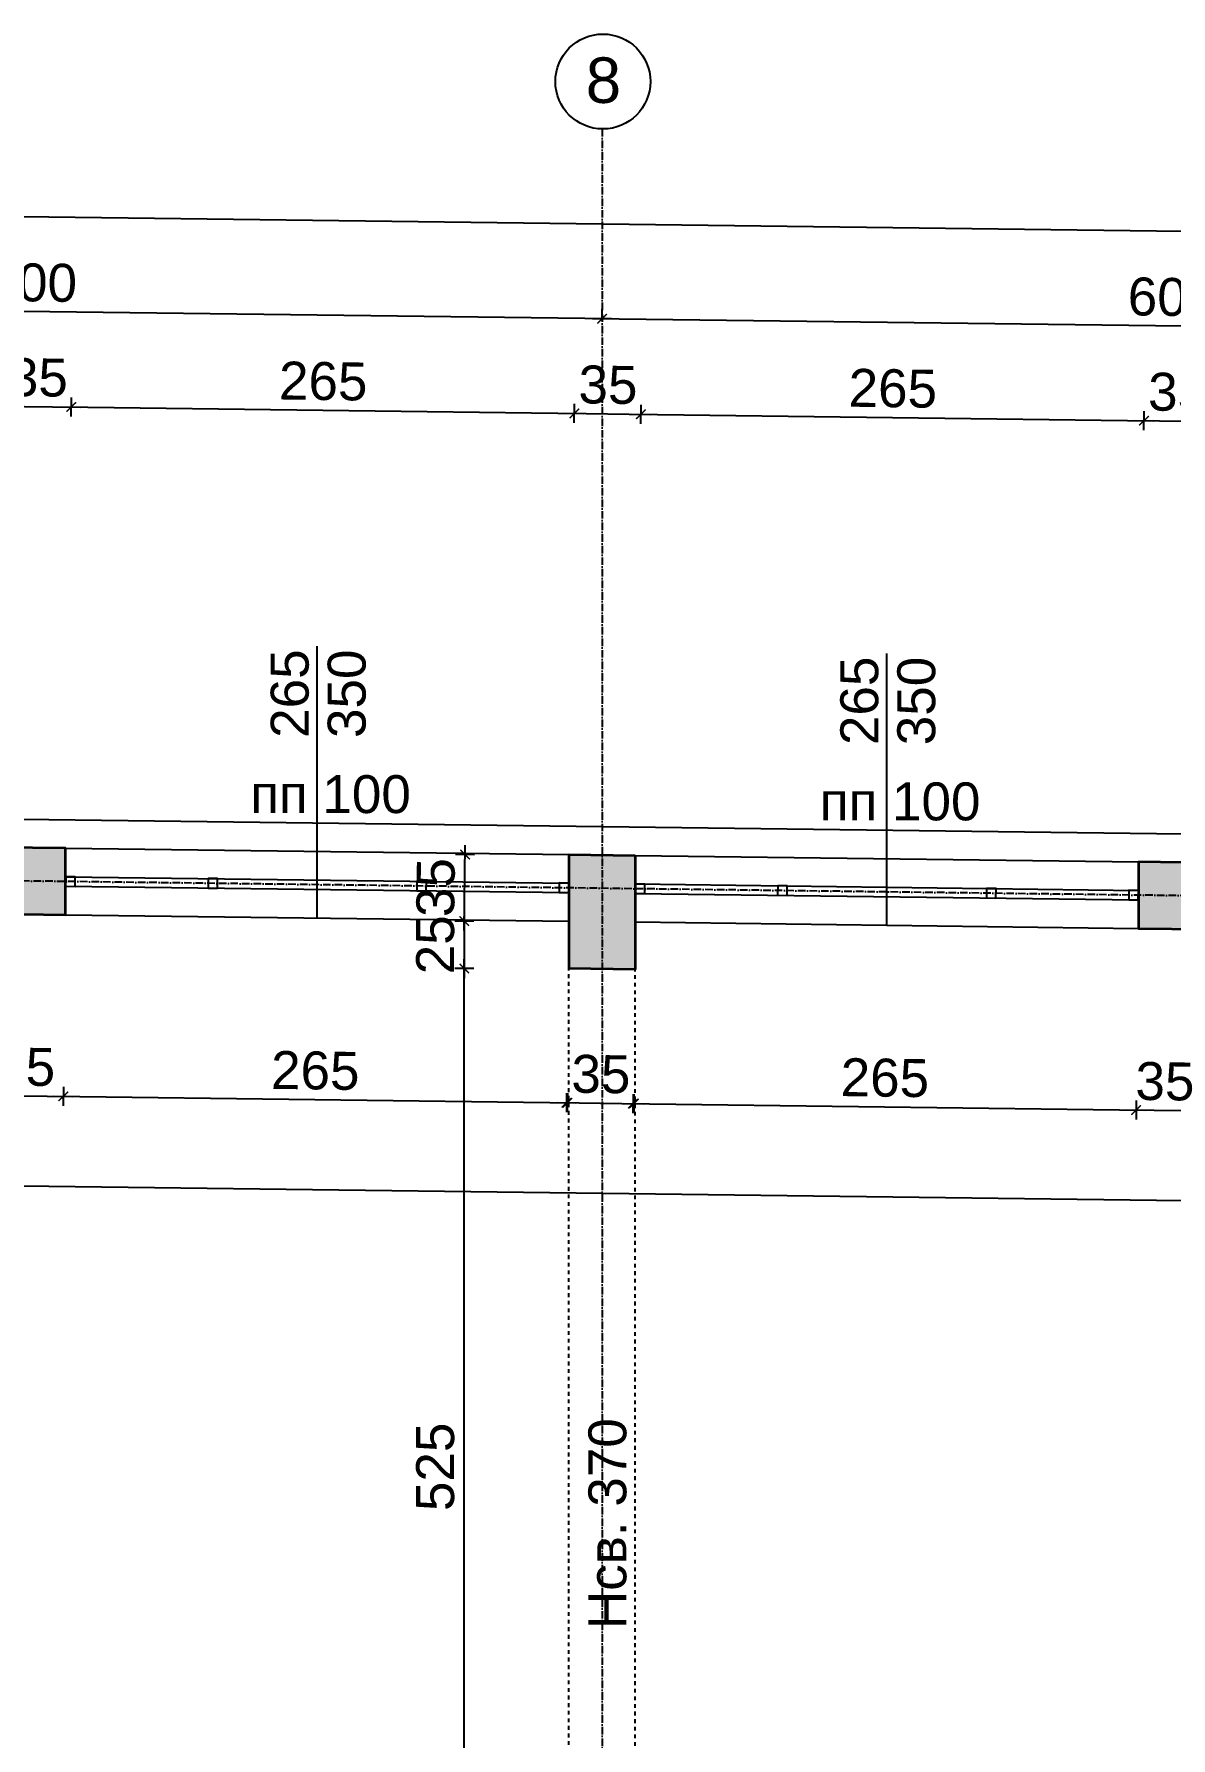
# Model space of a CAD drawing. Header units: inches. Extents: x -72385 to 39588, y -6525 to 66685.
# Drawn here: x -48084 to -47485, y 9605 to 10502 of the extents above; entities that cross this region are included whole.
import ezdxf

# ---------------------------------------------------------------- set-up
doc = ezdxf.new("R2010")
doc.units = ezdxf.units.IN
doc.header["$MEASUREMENT"] = 0
doc.linetypes.add('DashDot', pattern=[0.6, 0.4, -0.1, 0, -0.1])
doc.linetypes.add('Hidden', pattern=[0.4, 0.2, -0.2])
for name, color, linetype, lineweight in [('Изгледни линии', 253, 'Continuous', 25), ('Надписи Hсв', 252, 'Continuous', 25), ('Надписи коти външни', 252, 'Continuous', 25), ('Надписи коти вътрешни', 252, 'Continuous', 25), ('Надписи Оси', 252, 'Continuous', 25), ('Надписи прозорци', 252, 'Continuous', 25), ('Оси', 252, 'DashDot', 25), ('Прозорци', 251, 'Continuous', 25), ('Пунктир', 253, 'Hidden', 25), ('Разрезни линии', 7, 'Continuous', 35), ('Щрих стени', 254, 'Continuous', 25)]:
    doc.layers.add(name, color=color, linetype=linetype, lineweight=lineweight)
doc.styles.add('Arial Regular', font='arial.ttf')
doc.styles.get("Standard").update_dxf_attribs({"font": 'arial.ttf'})
doc.dimstyles.new('Annotative', dxfattribs={"dimscale": 0, "dimtxt": 20, "dimasz": 5, "dimexe": 5, "dimexo": 5, "dimgap": 5, "dimtad": 1, "dimdec": 0, "dimzin": 0, "dimdsep": 46, "dimtxsty": 'Standard', "dimblk": 'ARCHTICK', "dimcen": 5, "dimdle": 5, "dimadec": 0, "dimazin": 0, "dimtfac": 1, "dimtdec": 0, "dimtofl": 0, "dimtmove": 0, "dimatfit": 3, "dimldrblk": 'ARCHTICK', "dimfxl": 5, "dimfxlon": 1, "dimtolj": 1, "dimtzin": 0, "dimarcsym": 1})

# ---------------------------------------------------------------- blocks, each defined once
blk = doc.blocks.new('_ArchTick')
at = {"color": 0, "linetype": 'ByBlock', "const_width": 0.15}
blk.add_lwpolyline([(-0.5, -0.5), (0.5, 0.5)], dxfattribs=at)
blk = doc.blocks.new('*D609')
at = {"layer": 'Defpoints', "color": 0, "ltscale": 50, "transparency": 16777216}
for p in [(-51367.34, 10080.39), (-47202.34, 10027.37), (-47204.16, 9884.3)]:
    blk.add_point(p, dxfattribs=at)
at = {"layer": 'Надписи коти вътрешни', "color": 0, "lineweight": -2, "ltscale": 50, "transparency": 16777216}
for p, q in [((-51374.16, 9937.39), (-47199.16, 9884.24)), ((-51369.1, 9942.32), (-51369.22, 9932.32)), ((-47204.1, 9889.3), (-47204.22, 9879.3))]:
    blk.add_line(p, q, dxfattribs=at)
at = {"layer": 'Надписи коти вътрешни', "color": 0, "lineweight": -2, "ltscale": 50, "transparency": 16777216, "xscale": 5, "yscale": 5, "zscale": 5}
for p, rotation in [((-51369.16, 9937.32), 179.2706286525473), ((-47204.16, 9884.3), 359.2706286525473)]:
    blk.add_blockref('_ArchTick', p, dxfattribs=dict(at, rotation=rotation))
at = {"layer": 'Надписи коти вътрешни', "color": 0, "ltscale": 50, "transparency": 16777216, "insert": (-49286.47, 9926.02), "char_height": 20, "attachment_point": 5, "rotation": 359.27063}
blk.add_mtext('\\A1;4165', dxfattribs=at)
blk = doc.blocks.new('*D637')
at = {"layer": 'Defpoints', "color": 0, "ltscale": 50, "transparency": 16777216}
for p in [(-48102.34, 10038.83), (-48067.34, 10038.38), (-48068.56, 9942.67)]:
    blk.add_point(p, dxfattribs=at)
at = {"layer": 'Надписи коти вътрешни', "color": 0, "lineweight": -2, "ltscale": 50, "transparency": 16777216}
for p, q in [((-48103.49, 9948.12), (-48103.62, 9938.12)), ((-48068.49, 9947.67), (-48068.62, 9937.67)), ((-48108.56, 9943.18), (-48063.56, 9942.61))]:
    blk.add_line(p, q, dxfattribs=at)
at = {"layer": 'Надписи коти вътрешни', "color": 0, "lineweight": -2, "ltscale": 50, "transparency": 16777216, "xscale": 5, "yscale": 5, "zscale": 5}
for p, rotation in [((-48103.56, 9943.12), 179.2706286525581), ((-48068.56, 9942.67), 359.2706286525582)]:
    blk.add_blockref('_ArchTick', p, dxfattribs=dict(at, rotation=rotation))
at = {"layer": 'Надписи коти вътрешни', "color": 0, "ltscale": 50, "transparency": 16777216, "insert": (-48088.36, 9958.14), "char_height": 20, "attachment_point": 5, "rotation": 359.27063}
blk.add_mtext('\\A1;35', dxfattribs=at)
blk = doc.blocks.new('*D638')
at = {"layer": 'Defpoints', "color": 0, "ltscale": 50, "transparency": 16777216}
for p in [(-48067.34, 10038.38), (-47802.34, 10035.01), (-47803.56, 9939.3)]:
    blk.add_point(p, dxfattribs=at)
at = {"layer": 'Надписи коти вътрешни', "color": 0, "lineweight": -2, "ltscale": 50, "transparency": 16777216}
for p, q in [((-48068.49, 9947.67), (-48068.62, 9937.67)), ((-48073.56, 9942.73), (-47798.56, 9939.23)), ((-47803.49, 9944.3), (-47803.62, 9934.3))]:
    blk.add_line(p, q, dxfattribs=at)
at = {"layer": 'Надписи коти вътрешни', "color": 0, "lineweight": -2, "ltscale": 50, "transparency": 16777216, "xscale": 5, "yscale": 5, "zscale": 5}
for p, rotation in [((-48068.56, 9942.67), 179.270628652547), ((-47803.56, 9939.3), 359.270628652547)]:
    blk.add_blockref('_ArchTick', p, dxfattribs=dict(at, rotation=rotation))
at = {"layer": 'Надписи коти вътрешни', "color": 0, "ltscale": 50, "transparency": 16777216, "insert": (-47935.86, 9956.19), "char_height": 20, "attachment_point": 5, "rotation": 359.27063}
blk.add_mtext('\\A1;265', dxfattribs=at)
blk = doc.blocks.new('*D639')
at = {"layer": 'Defpoints', "color": 0, "ltscale": 50, "transparency": 16777216}
for p in [(-47802.34, 10000), (-47767.34, 9999.56), (-47768.11, 9938.85)]:
    blk.add_point(p, dxfattribs=at)
at = {"layer": 'Надписи коти вътрешни', "color": 0, "lineweight": -2, "ltscale": 50, "transparency": 16777216}
for p, q in [((-47808.11, 9939.36), (-47763.11, 9938.78)), ((-47803.05, 9944.29), (-47803.17, 9934.29)), ((-47768.05, 9943.85), (-47768.17, 9933.85))]:
    blk.add_line(p, q, dxfattribs=at)
at = {"layer": 'Надписи коти вътрешни', "color": 0, "lineweight": -2, "ltscale": 50, "transparency": 16777216, "xscale": 5, "yscale": 5, "zscale": 5}
for p, rotation in [((-47803.11, 9939.29), 179.2706286525403), ((-47768.11, 9938.85), 359.2706286525403)]:
    blk.add_blockref('_ArchTick', p, dxfattribs=dict(at, rotation=rotation))
at = {"layer": 'Надписи коти вътрешни', "color": 0, "ltscale": 50, "transparency": 16777216, "insert": (-47785.42, 9954.29), "char_height": 20, "attachment_point": 5, "rotation": 359.27063}
blk.add_mtext('\\A1;35', dxfattribs=at)
blk = doc.blocks.new('*D640')
at = {"layer": 'Defpoints', "color": 0, "ltscale": 50, "transparency": 16777216}
for p in [(-47767.34, 10034.56), (-47502.34, 10031.19), (-47503.56, 9935.48)]:
    blk.add_point(p, dxfattribs=at)
at = {"layer": 'Надписи коти вътрешни', "color": 0, "lineweight": -2, "ltscale": 50, "transparency": 16777216}
for p, q in [((-47773.56, 9938.92), (-47498.56, 9935.41)), ((-47768.49, 9943.85), (-47768.62, 9933.85)), ((-47503.49, 9940.48), (-47503.62, 9930.48))]:
    blk.add_line(p, q, dxfattribs=at)
at = {"layer": 'Надписи коти вътрешни', "color": 0, "lineweight": -2, "ltscale": 50, "transparency": 16777216, "xscale": 5, "yscale": 5, "zscale": 5}
for p, rotation in [((-47768.56, 9938.85), 179.270628652547), ((-47503.56, 9935.48), 359.270628652547)]:
    blk.add_blockref('_ArchTick', p, dxfattribs=dict(at, rotation=rotation))
at = {"layer": 'Надписи коти вътрешни', "color": 0, "ltscale": 50, "transparency": 16777216, "insert": (-47635.86, 9952.38), "char_height": 20, "attachment_point": 5, "rotation": 359.27063}
blk.add_mtext('\\A1;265', dxfattribs=at)
blk = doc.blocks.new('*D641')
at = {"layer": 'Defpoints', "color": 0, "ltscale": 50, "transparency": 16777216}
for p in [(-47502.34, 10031.19), (-47467.34, 10030.74), (-47468.56, 9935.03)]:
    blk.add_point(p, dxfattribs=at)
at = {"layer": 'Надписи коти вътрешни', "color": 0, "lineweight": -2, "ltscale": 50, "transparency": 16777216}
for p, q in [((-47503.49, 9940.48), (-47503.62, 9930.48)), ((-47468.49, 9940.03), (-47468.62, 9930.03)), ((-47508.56, 9935.54), (-47463.56, 9934.97))]:
    blk.add_line(p, q, dxfattribs=at)
at = {"layer": 'Надписи коти вътрешни', "color": 0, "lineweight": -2, "ltscale": 50, "transparency": 16777216, "xscale": 5, "yscale": 5, "zscale": 5}
for p, rotation in [((-47503.56, 9935.48), 179.2706286525581), ((-47468.56, 9935.03), 359.2706286525582)]:
    blk.add_blockref('_ArchTick', p, dxfattribs=dict(at, rotation=rotation))
at = {"layer": 'Надписи коти вътрешни', "color": 0, "ltscale": 50, "transparency": 16777216, "insert": (-47488.36, 9950.5), "char_height": 20, "attachment_point": 5, "rotation": 359.27063}
blk.add_mtext('\\A1;35', dxfattribs=at)
blk = doc.blocks.new('*D973')
at = {"layer": 'Defpoints', "color": 0, "ltscale": 50, "transparency": 16777216}
for p in [(-47857.39, 10010.01), (-47802.34, 10010.01), (-47802.34, 9484.96)]:
    blk.add_point(p, dxfattribs=at)
at = {"layer": 'Надписи коти вътрешни', "color": 0, "lineweight": -2, "ltscale": 50, "transparency": 16777216}
for p, q in [((-47852.39, 10010.01), (-47862.39, 10010.01)), ((-47857.39, 9479.96), (-47857.39, 10015.01)), ((-47852.39, 9484.96), (-47862.39, 9484.96))]:
    blk.add_line(p, q, dxfattribs=at)
at = {"layer": 'Надписи коти вътрешни', "color": 0, "lineweight": -2, "ltscale": 50, "transparency": 16777216, "xscale": 5, "yscale": 5, "zscale": 5}
for p, rotation in [((-47857.39, 10010.01), 90), ((-47857.39, 9484.96), 270)]:
    blk.add_blockref('_ArchTick', p, dxfattribs=dict(at, rotation=rotation))
at = {"layer": 'Надписи коти вътрешни', "color": 0, "ltscale": 50, "transparency": 16777216, "insert": (-47872.61, 9747.48), "char_height": 20, "attachment_point": 5, "rotation": 90}
blk.add_mtext('\\A1;525', dxfattribs=at)
blk = doc.blocks.new('*D974')
at = {"layer": 'Defpoints', "color": 0, "ltscale": 50, "transparency": 16777216}
for p in [(-47802.34, 10035.01), (-47857.39, 10010.01), (-47802.34, 10010.01)]:
    blk.add_point(p, dxfattribs=at)
at = {"layer": 'Надписи коти вътрешни', "color": 0, "lineweight": -2, "ltscale": 50, "transparency": 16777216}
for p, q in [((-47857.39, 10040.01), (-47857.39, 10005.01)), ((-47852.39, 10035.01), (-47862.39, 10035.01)), ((-47852.39, 10010.01), (-47862.39, 10010.01))]:
    blk.add_line(p, q, dxfattribs=at)
at = {"layer": 'Надписи коти вътрешни', "color": 0, "lineweight": -2, "ltscale": 50, "transparency": 16777216, "xscale": 5, "yscale": 5, "zscale": 5}
for p, rotation in [((-47857.39, 10035.01), 90), ((-47857.39, 10010.01), 270)]:
    blk.add_blockref('_ArchTick', p, dxfattribs=dict(at, rotation=rotation))
at = {"layer": 'Надписи коти вътрешни', "color": 0, "ltscale": 50, "transparency": 16777216, "insert": (-47872.61, 10022.51), "char_height": 20, "attachment_point": 5, "rotation": 90}
blk.add_mtext('\\A1;25', dxfattribs=at)
blk = doc.blocks.new('*D6149')
at = {"layer": 'Defpoints', "color": 0, "ltscale": 50, "transparency": 16777216}
for p in [(-48064.38, 10305.87), (-48102.34, 10073.83), (-48067.34, 10073.38)]:
    blk.add_point(p, dxfattribs=at)
at = {"layer": 'Надписи коти външни', "color": 0, "lineweight": -2, "ltscale": 50, "transparency": 16777216}
for p, q in [((-48104.38, 10306.37), (-48059.38, 10305.8)), ((-48099.44, 10301.31), (-48099.31, 10311.31)), ((-48064.44, 10300.87), (-48064.31, 10310.87))]:
    blk.add_line(p, q, dxfattribs=at)
at = {"layer": 'Надписи коти външни', "color": 0, "lineweight": -2, "ltscale": 50, "transparency": 16777216, "xscale": 5, "yscale": 5, "zscale": 5}
for p, rotation in [((-48099.38, 10306.31), 179.2706286525463), ((-48064.38, 10305.87), 359.2706286525462)]:
    blk.add_blockref('_ArchTick', p, dxfattribs=dict(at, rotation=rotation))
at = {"layer": 'Надписи коти външни', "color": 0, "ltscale": 50, "transparency": 16777216, "insert": (-48081.68, 10321.31), "char_height": 20, "attachment_point": 5, "rotation": 359.27063}
blk.add_mtext('\\A1;35', dxfattribs=at)
blk = doc.blocks.new('*D6150')
at = {"layer": 'Defpoints', "color": 0, "ltscale": 50, "transparency": 16777216}
for p in [(-47799.38, 10302.49), (-48067.34, 10073.38), (-47802.34, 10070.01)]:
    blk.add_point(p, dxfattribs=at)
at = {"layer": 'Надписи коти външни', "color": 0, "lineweight": -2, "ltscale": 50, "transparency": 16777216}
for p, q in [((-48069.38, 10305.93), (-47794.38, 10302.43)), ((-48064.44, 10300.87), (-48064.31, 10310.87)), ((-47799.44, 10297.49), (-47799.31, 10307.49))]:
    blk.add_line(p, q, dxfattribs=at)
at = {"layer": 'Надписи коти външни', "color": 0, "lineweight": -2, "ltscale": 50, "transparency": 16777216, "xscale": 5, "yscale": 5, "zscale": 5}
for p, rotation in [((-48064.38, 10305.87), 179.2706286525463), ((-47799.38, 10302.49), 359.2706286525462)]:
    blk.add_blockref('_ArchTick', p, dxfattribs=dict(at, rotation=rotation))
at = {"layer": 'Надписи коти външни', "color": 0, "ltscale": 50, "transparency": 16777216, "insert": (-47931.68, 10319.39), "char_height": 20, "attachment_point": 5, "rotation": 359.27063}
blk.add_mtext('\\A1;265', dxfattribs=at)
blk = doc.blocks.new('*D6151')
at = {"layer": 'Defpoints', "color": 0, "ltscale": 50, "transparency": 16777216}
for p in [(-47764.38, 10302.01), (-47802.34, 10070.01), (-47767.34, 10069.57)]:
    blk.add_point(p, dxfattribs=at)
at = {"layer": 'Надписи коти външни', "color": 0, "lineweight": -2, "ltscale": 50, "transparency": 16777216}
for p, q in [((-47799.44, 10297.46), (-47799.31, 10307.46)), ((-47764.44, 10297.01), (-47764.31, 10307.01)), ((-47804.38, 10302.52), (-47759.38, 10301.95))]:
    blk.add_line(p, q, dxfattribs=at)
at = {"layer": 'Надписи коти външни', "color": 0, "lineweight": -2, "ltscale": 50, "transparency": 16777216, "xscale": 5, "yscale": 5, "zscale": 5}
for p, rotation in [((-47799.38, 10302.46), 179.2706286525463), ((-47764.38, 10302.01), 359.2706286525462)]:
    blk.add_blockref('_ArchTick', p, dxfattribs=dict(at, rotation=rotation))
at = {"layer": 'Надписи коти външни', "color": 0, "ltscale": 50, "transparency": 16777216, "insert": (-47781.68, 10317.45), "char_height": 20, "attachment_point": 5, "rotation": 359.27063}
blk.add_mtext('\\A1;35', dxfattribs=at)
blk = doc.blocks.new('*D6152')
at = {"layer": 'Defpoints', "color": 0, "ltscale": 50, "transparency": 16777216}
for p in [(-47499.38, 10298.67), (-47767.34, 10069.57), (-47502.34, 10066.19)]:
    blk.add_point(p, dxfattribs=at)
at = {"layer": 'Надписи коти външни', "color": 0, "lineweight": -2, "ltscale": 50, "transparency": 16777216}
for p, q in [((-47764.44, 10297.05), (-47764.31, 10307.05)), ((-47769.38, 10302.11), (-47494.38, 10298.61)), ((-47499.44, 10293.67), (-47499.31, 10303.67))]:
    blk.add_line(p, q, dxfattribs=at)
at = {"layer": 'Надписи коти външни', "color": 0, "lineweight": -2, "ltscale": 50, "transparency": 16777216, "xscale": 5, "yscale": 5, "zscale": 5}
for p, rotation in [((-47764.38, 10302.05), 179.270628652547), ((-47499.38, 10298.67), 359.270628652547)]:
    blk.add_blockref('_ArchTick', p, dxfattribs=dict(at, rotation=rotation))
at = {"layer": 'Надписи коти външни', "color": 0, "ltscale": 50, "transparency": 16777216, "insert": (-47631.68, 10315.57), "char_height": 20, "attachment_point": 5, "rotation": 359.27063}
blk.add_mtext('\\A1;265', dxfattribs=at)
blk = doc.blocks.new('*D6153')
at = {"layer": 'Defpoints', "color": 0, "ltscale": 50, "transparency": 16777216}
for p in [(-47464.38, 10298.23), (-47502.34, 10066.19), (-47467.34, 10065.75)]:
    blk.add_point(p, dxfattribs=at)
at = {"layer": 'Надписи коти външни', "color": 0, "lineweight": -2, "ltscale": 50, "transparency": 16777216}
for p, q in [((-47504.38, 10298.74), (-47459.38, 10298.16)), ((-47499.44, 10293.67), (-47499.31, 10303.67)), ((-47464.44, 10293.23), (-47464.31, 10303.23))]:
    blk.add_line(p, q, dxfattribs=at)
at = {"layer": 'Надписи коти външни', "color": 0, "lineweight": -2, "ltscale": 50, "transparency": 16777216, "xscale": 5, "yscale": 5, "zscale": 5}
for p, rotation in [((-47499.38, 10298.67), 179.2706286525403), ((-47464.38, 10298.23), 359.2706286525403)]:
    blk.add_blockref('_ArchTick', p, dxfattribs=dict(at, rotation=rotation))
at = {"layer": 'Надписи коти външни', "color": 0, "ltscale": 50, "transparency": 16777216, "insert": (-47481.68, 10313.67), "char_height": 20, "attachment_point": 5, "rotation": 359.27063}
blk.add_mtext('\\A1;35', dxfattribs=at)
blk = doc.blocks.new('*D6207')
at = {"layer": 'Defpoints', "color": 0, "ltscale": 50, "transparency": 16777216}
for p in [(-47784.84, 10352.31), (-47784.84, 10352.31), (-47184.83, 10344.67)]:
    blk.add_point(p, dxfattribs=at)
at = {"layer": 'Надписи коти външни', "color": 0, "lineweight": -2, "ltscale": 50, "transparency": 16777216}
for p, q in [((-47179.83, 10344.61), (-47789.84, 10352.37)), ((-47784.84, 10352.31), (-47784.77, 10357.31)), ((-47184.83, 10344.67), (-47184.76, 10349.67))]:
    blk.add_line(p, q, dxfattribs=at)
at = {"layer": 'Надписи коти външни', "color": 0, "lineweight": -2, "ltscale": 50, "transparency": 16777216, "xscale": 5, "yscale": 5, "zscale": 5}
for p, rotation in [((-47784.84, 10352.31), 179.2706286525473), ((-47184.83, 10344.67), 359.2706286525473)]:
    blk.add_blockref('_ArchTick', p, dxfattribs=dict(at, rotation=rotation))
at = {"layer": 'Надписи коти външни', "color": 0, "ltscale": 50, "transparency": 16777216, "insert": (-47484.64, 10363.7), "char_height": 20, "attachment_point": 5, "rotation": 359.27063}
blk.add_mtext('\\A1;600', dxfattribs=at)
blk = doc.blocks.new('*D6208')
at = {"layer": 'Defpoints', "color": 0, "ltscale": 50, "transparency": 16777216}
for p in [(-48384.84, 10359.95), (-48384.84, 10359.95), (-47784.84, 10352.31)]:
    blk.add_point(p, dxfattribs=at)
at = {"layer": 'Надписи коти външни', "color": 0, "lineweight": -2, "ltscale": 50, "transparency": 16777216}
for p, q in [((-47779.84, 10352.25), (-48389.84, 10360.01)), ((-48384.84, 10359.95), (-48384.77, 10364.95)), ((-47784.84, 10352.31), (-47784.77, 10357.31))]:
    blk.add_line(p, q, dxfattribs=at)
at = {"layer": 'Надписи коти външни', "color": 0, "lineweight": -2, "ltscale": 50, "transparency": 16777216, "xscale": 5, "yscale": 5, "zscale": 5}
for p, rotation in [((-48384.84, 10359.95), 179.2706286525473), ((-47784.84, 10352.31), 359.2706286525473)]:
    blk.add_blockref('_ArchTick', p, dxfattribs=dict(at, rotation=rotation))
at = {"layer": 'Надписи коти външни', "color": 0, "ltscale": 50, "transparency": 16777216, "insert": (-48084.64, 10371.34), "char_height": 20, "attachment_point": 5, "rotation": 359.27063}
blk.add_mtext('\\A1;600', dxfattribs=at)
blk = doc.blocks.new('*D6241')
at = {"layer": 'Defpoints', "color": 0, "ltscale": 50, "transparency": 16777216}
for p in [(-40218.1, 10305.99), (-52317.34, 10127.49), (-40222.34, 9973.51)]:
    blk.add_point(p, dxfattribs=at)
at = {"layer": 'Надписи коти външни', "color": 0, "lineweight": -2, "ltscale": 50, "transparency": 16777216}
for p, q in [((-52318.1, 10460.03), (-40213.11, 10305.92)), ((-52313.17, 10454.96), (-52313.04, 10464.96)), ((-40218.17, 10300.99), (-40218.04, 10310.99))]:
    blk.add_line(p, q, dxfattribs=at)
at = {"layer": 'Надписи коти външни', "color": 0, "lineweight": -2, "ltscale": 50, "transparency": 16777216, "xscale": 5, "yscale": 5, "zscale": 5}
for p, rotation in [((-52313.1, 10459.96), 179.2706286525472), ((-40218.1, 10305.99), 359.2706286525473)]:
    blk.add_blockref('_ArchTick', p, dxfattribs=dict(at, rotation=rotation))
at = {"layer": 'Надписи коти външни', "color": 0, "ltscale": 50, "transparency": 16777216, "insert": (-46265.41, 10398.18), "char_height": 20, "attachment_point": 5, "rotation": 359.27063}
blk.add_mtext('\\A1;12095', dxfattribs=at)
blk = doc.blocks.new('*D7795')
at = {"layer": 'Defpoints', "color": 0, "ltscale": 10, "transparency": 16777216}
for p in [(-47856.95, 10070), (-47718.57, 10068.24), (-47719.02, 10033.25)]:
    blk.add_point(p, dxfattribs=at)
at = {"layer": 'Надписи коти вътрешни', "color": 0, "lineweight": -2, "ltscale": 10, "transparency": 16777216}
for p, q in [((-47857.46, 10030.01), (-47856.89, 10075)), ((-47851.95, 10069.94), (-47861.95, 10070.07)), ((-47852.4, 10034.94), (-47862.39, 10035.07))]:
    blk.add_line(p, q, dxfattribs=at)
at = {"layer": 'Надписи коти вътрешни', "color": 0, "lineweight": -2, "ltscale": 10, "transparency": 16777216, "xscale": 5, "yscale": 5, "zscale": 5}
for p, rotation in [((-47856.95, 10070), 89.27062865255718), ((-47857.39, 10035.01), 269.2706286525572)]:
    blk.add_blockref('_ArchTick', p, dxfattribs=dict(at, rotation=rotation))
at = {"layer": 'Надписи коти вътрешни', "color": 0, "ltscale": 10, "transparency": 16777216, "insert": (-47872.39, 10052.7), "char_height": 20, "attachment_point": 5, "rotation": 89.27063}
blk.add_mtext('\\A1;35', dxfattribs=at)

msp = doc.modelspace()

# ---------------------------------------------------------------- hatches: boundary and pattern name
at = {"layer": 'Щрих стени', "ltscale": 10}
h = msp.add_hatch(color=256, dxfattribs=at)
h.dxf.hatch_style = 1
h.paths.add_polyline_path([(-47467.34, 10065.75), (-47502.34, 10066.19), (-47502.34, 10031.19), (-47467.34, 10030.74)])
h.paths.add_polyline_path([(-47767.34, 10069.57), (-47802.34, 10070.01), (-47802.34, 10010.01), (-47767.34, 10009.56)])
h.paths.add_polyline_path([(-48067.34, 10073.38), (-48102.34, 10073.83), (-48102.34, 10038.83), (-48067.34, 10038.38)])
h.paths.add_polyline_path([(-48367.34, 10077.2), (-48402.34, 10077.65), (-48402.34, 10017.64), (-48367.34, 10017.2)])
h.paths.add_polyline_path([(-48667.34, 10081.02), (-48702.34, 10081.47), (-48702.34, 10046.47), (-48667.34, 10046.02)])
h.paths.add_polyline_path([(-48967.34, 10084.84), (-49002.34, 10085.29), (-49002.34, 10025.28), (-48967.34, 10024.84)])
h.paths.add_polyline_path([(-49267.34, 10088.66), (-49302.34, 10089.11), (-49302.34, 10054.1), (-49267.34, 10053.66)])
h.paths.add_polyline_path([(-49567.34, 10092.48), (-49602.34, 10092.93), (-49602.34, 10032.92), (-49567.34, 10032.48)])
h.paths.add_polyline_path([(-49867.34, 10096.3), (-49902.34, 10096.74), (-49902.34, 10061.74), (-49867.34, 10061.3)])
h.paths.add_polyline_path([(-50167.34, 10100.12), (-50202.34, 10100.56), (-50202.34, 10040.56), (-50167.34, 10040.11)])
h.paths.add_polyline_path([(-50467.34, 10103.94), (-50502.34, 10104.38), (-50502.34, 10069.38), (-50467.34, 10068.93)])
h.paths.add_polyline_path([(-50767.34, 10107.76), (-50802.34, 10108.2), (-50802.34, 10048.2), (-50767.34, 10047.75)])
h.paths.add_polyline_path([(-51067.34, 10111.58), (-51102.34, 10112.02), (-51102.34, 10077.02), (-51067.34, 10076.57)])

# ---------------------------------------------------------------- linework, layer by layer
at = {"layer": 'Изгледни линии', "ltscale": 50}
for p, q in [((-51382.34, 10130.59), (-46572.34, 10069.35)), ((-48067.34, 10073.38), (-47802.34, 10070.01)), ((-47767.34, 10069.57), (-47502.34, 10066.19)), ((-48067.34, 10038.38), (-47802.34, 10035.01)), ((-47767.34, 10034.56), (-47502.34, 10031.19))]:
    msp.add_line(p, q, dxfattribs=at)
at = {"layer": 'Надписи Оси', "ltscale": 50}
msp.add_circle((-47784.4, 10477.31), 25, dxfattribs=at)
at = {"layer": 'Надписи прозорци', "ltscale": 50}
for p, q in [((-47934.84, 10036.7), (-47934.84, 10179.85)), ((-47634.84, 10032.88), (-47634.84, 10176.03))]:
    msp.add_line(p, q, dxfattribs=at)
at = {"layer": 'Оси', "ltscale": 10}
for p, q in [((-47784.84, 10452.32), (-47784.84, 7852.11)), ((-39839.84, 9951.14), (-52699.84, 10114.86))]:
    msp.add_line(p, q, dxfattribs=at)
at = {"layer": 'Прозорци', "ltscale": 50}
for p, q in [((-48067.34, 10058.38), (-47802.34, 10055.01)), ((-47767.34, 10054.56), (-47502.34, 10051.19)), ((-48067.34, 10053.38), (-47802.34, 10050.01)), ((-47767.34, 10049.56), (-47502.34, 10046.19))]:
    msp.add_line(p, q, dxfattribs=at)
for points in [[(-48067.34, 10053.38), (-48062.34, 10053.32), (-48062.27, 10058.32), (-48067.27, 10058.38), (-48067.34, 10053.38)], [(-47992.35, 10052.43), (-47987.35, 10052.36), (-47987.29, 10057.36), (-47992.29, 10057.43), (-47992.35, 10052.43)], [(-47882.39, 10051.03), (-47877.39, 10050.96), (-47877.33, 10055.96), (-47882.32, 10056.03), (-47882.39, 10051.03)], [(-47807.4, 10050.08), (-47802.4, 10050.02), (-47802.34, 10055.01), (-47807.34, 10055.08), (-47807.4, 10050.08)], [(-47767.34, 10049.56), (-47762.34, 10049.5), (-47762.27, 10054.5), (-47767.27, 10054.56), (-47767.34, 10049.56)], [(-47692.35, 10048.61), (-47687.35, 10048.55), (-47687.29, 10053.54), (-47692.29, 10053.61), (-47692.35, 10048.61)], [(-47582.39, 10047.21), (-47577.39, 10047.15), (-47577.33, 10052.14), (-47582.32, 10052.21), (-47582.39, 10047.21)], [(-47507.4, 10046.26), (-47502.4, 10046.2), (-47502.34, 10051.2), (-47507.34, 10051.26), (-47507.4, 10046.26)]]:
    msp.add_lwpolyline(points, dxfattribs=at)
at = {"layer": 'Пунктир', "ltscale": 10}
for p, q in [((-47802.34, 9484.96), (-47802.34, 10010.01)), ((-47767.34, 9484.52), (-47767.34, 10009.56))]:
    msp.add_line(p, q, dxfattribs=at)
at = {"layer": 'Разрезни линии', "ltscale": 50}
for p, q in [((-47802.34, 10070.01), (-47767.34, 10069.57)), ((-47802.34, 10070.01), (-47802.34, 10010.01)), ((-47767.34, 10069.57), (-47767.34, 10009.56)), ((-47767.34, 10009.56), (-47802.34, 10010.01))]:
    msp.add_line(p, q, dxfattribs=at)
for points in [[(-48102.34, 10073.83), (-48102.34, 10038.83), (-48067.34, 10038.38), (-48067.34, 10073.38)], [(-47502.34, 10066.19), (-47502.34, 10031.19), (-47467.34, 10030.74), (-47467.34, 10065.75)]]:
    msp.add_lwpolyline(points, close=True, dxfattribs=at)

# ---------------------------------------------------------------- texts
at = {"layer": 'Надписи Hсв', "ltscale": 100, "insert": (-47792.04, 9661.99), "char_height": 20, "width": 180.4891, "attachment_point": 1, "rotation": 90, "style": 'Arial Regular'}
msp.add_mtext('\\pxt8;Hсв. 370', dxfattribs=at)
at = {"layer": 'Надписи Оси', "ltscale": 100, "insert": (-47797.72, 10490.03), "char_height": 24, "width": 27.2128, "attachment_point": 1, "style": 'Arial Regular'}
msp.add_mtext('\\pxqc;8', dxfattribs=at)
at = {"layer": 'Надписи прозорци', "ltscale": 100, "char_height": 20, "width": 180.4891, "attachment_point": 1, "rotation": 90, "style": 'Arial Regular'}
for s, insert in [('265', (-47959.35, 10131.55)), ('350', (-47929.35, 10131.47)), ('265', (-47659.35, 10127.74)), ('350', (-47629.35, 10127.65))]:
    msp.add_mtext(s, dxfattribs=dict(at, insert=insert))
at = {"layer": 'Надписи прозорци', "ltscale": 100, "char_height": 20, "width": 180.4891, "attachment_point": 1, "style": 'Arial Regular'}
for insert in [(-47970.15, 10111.89), (-47670.15, 10108.07)]:
    msp.add_mtext('пп 100', dxfattribs=dict(at, insert=insert))

# ---------------------------------------------------------------- dimensions: what is measured, and where the dimension line sits
at = {"layer": 'Надписи коти външни', "ltscale": 50}
dim = msp.add_aligned_dim(p1=(-52317.34, 10127.49), p2=(-40222.34, 9973.51), distance=332.5, text='12095', dimstyle='Annotative', override={"dimscale": 0, "dimtix": 0, "dimtofl": 0, "dimtmove": 0, "dimatfit": 3}, dxfattribs=at)
dim.commit()
dim.dimension.update_dxf_attribs({"geometry": '*D6241', "text_midpoint": (-46265.41, 10398.18)})
for p1, p2, distance, picture, middle in [((-47784.84, 10352.31), (-48384.84, 10359.95), 0, '*D6208', (-48084.64, 10371.34)), ((-47184.83, 10344.67), (-47784.84, 10352.31), 0, '*D6207', (-47484.64, 10363.7)), ((-48067.34, 10073.38), (-47802.34, 10070.01), 232.5, '*D6150', (-47931.68, 10319.39)), ((-47767.34, 10069.57), (-47502.34, 10066.19), 232.5, '*D6152', (-47631.68, 10315.57))]:
    dim = msp.add_aligned_dim(p1=p1, p2=p2, distance=distance, dimstyle='Annotative', override={"dimscale": 0, "dimtix": 0, "dimtofl": 0, "dimtmove": 0, "dimatfit": 3}, dxfattribs=at)
    dim.commit()
    dim.dimension.update_dxf_attribs({"geometry": picture, "text_midpoint": middle})
for base, p1, p2, picture, middle in [((-48064.38, 10305.87), (-48102.34, 10073.83), (-48067.34, 10073.38), '*D6149', (-48081.88, 10306.09)), ((-47764.38, 10302.01), (-47802.34, 10070.01), (-47767.34, 10069.57), '*D6151', (-47781.88, 10302.23)), ((-47464.38, 10298.23), (-47502.34, 10066.19), (-47467.34, 10065.75), '*D6153', (-47481.88, 10298.45))]:
    dim = msp.add_linear_dim(base=base, p1=p1, p2=p2, angle=359.27063, dimstyle='Annotative', override={"dimscale": 0, "dimtix": 0, "dimtofl": 0, "dimtmove": 0, "dimatfit": 3}, dxfattribs=at)
    dim.commit()
    dim.dimension.update_dxf_attribs({"geometry": picture, "text_midpoint": middle, "dimtype": 129})
at = {"layer": 'Надписи коти вътрешни', "ltscale": 50}
for p1, p2, distance, picture, middle in [((-51367.34, 10080.39), (-47202.34, 10027.37), -143.08, '*D609', (-49286.47, 9926.02)), ((-48067.34, 10038.38), (-47802.34, 10035.01), -95.72, '*D638', (-47935.86, 9956.19)), ((-47767.34, 10034.56), (-47502.34, 10031.19), -95.72, '*D640', (-47635.86, 9952.38))]:
    dim = msp.add_aligned_dim(p1=p1, p2=p2, distance=distance, dimstyle='Annotative', override={"dimscale": 0, "dimtix": 0, "dimtofl": 0, "dimtmove": 0, "dimatfit": 3}, dxfattribs=at)
    dim.commit()
    dim.dimension.update_dxf_attribs({"geometry": picture, "text_midpoint": middle})
at = {"layer": 'Надписи коти вътрешни', "ltscale": 10}
dim = msp.add_linear_dim(base=(-47856.95, 10070), p1=(-47719.02, 10033.25), p2=(-47718.57, 10068.24), angle=89.27063, dimstyle='Annotative', override={"dimscale": 0, "dimtix": 0, "dimtofl": 0, "dimtmove": 0, "dimatfit": 3}, dxfattribs=at)
dim.commit()
dim.dimension.update_dxf_attribs({"geometry": '*D7795', "text_midpoint": (-47857.17, 10052.51), "dimtype": 129})
at = {"layer": 'Надписи коти вътрешни', "ltscale": 50}
for base, p1, p2, angle, picture, middle, dimtype in [((-48068.56, 9942.67), (-48102.34, 10038.83), (-48067.34, 10038.38), 359.27063, '*D637', (-48088.56, 9942.93), 129), ((-47857.39, 10010.01), (-47802.34, 10035.01), (-47802.34, 10010.01), 90, '*D974', (-47857.39, 10022.51), 128), ((-47468.56, 9935.03), (-47502.34, 10031.19), (-47467.34, 10030.74), 359.27063, '*D641', (-47488.56, 9935.29), 129), ((-47768.11, 9938.85), (-47802.34, 10000), (-47767.34, 9999.56), 359.27063, '*D639', (-47785.61, 9939.07), 129)]:
    dim = msp.add_linear_dim(base=base, p1=p1, p2=p2, angle=angle, dimstyle='Annotative', override={"dimscale": 0, "dimtix": 0, "dimtofl": 0, "dimtmove": 0, "dimatfit": 3}, dxfattribs=at)
    dim.commit()
    dim.dimension.update_dxf_attribs({"geometry": picture, "text_midpoint": middle, "dimtype": dimtype})
dim = msp.add_linear_dim(base=(-47857.39, 10010.01), p1=(-47802.34, 9484.96), p2=(-47802.34, 10010.01), angle=90, dimstyle='Annotative', override={"dimscale": 0, "dimtix": 0, "dimtofl": 0, "dimtmove": 0, "dimatfit": 3}, dxfattribs=at)
dim.commit()
dim.dimension.update_dxf_attribs({"geometry": '*D973', "text_midpoint": (-47872.61, 9747.48)})

doc.saveas('drawing.dxf')
